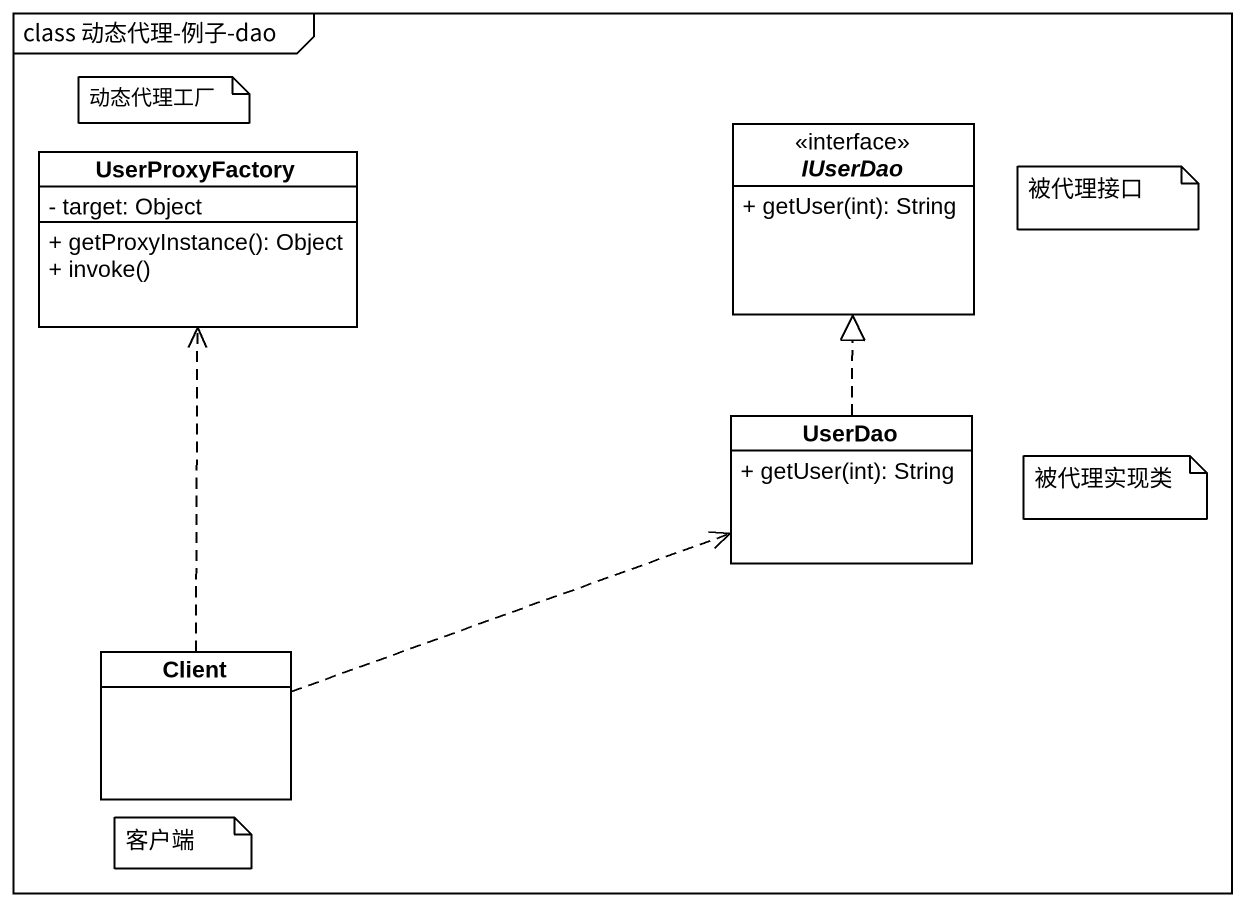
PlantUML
@startuml
mainframe class 动态代理-例子-dao
hide circle
hide empty members
skinparam classAttributeIconSize 0
class UserProxyFactory {
  - target: Object
  + getProxyInstance(): Object
  + invoke()
}
interface IUserDao {
  + getUser(int): String
}
class UserDao {
  + getUser(int): String
}
class Client
UserDao .up.|> IUserDao
Client .up.> UserProxyFactory
Client .right.> UserDao
note as N1
  动态代理工厂
end note
note as N2
  被代理接口
end note
note as N3
  被代理实现类
end note
note as N4
  客户端
end note
@enduml
